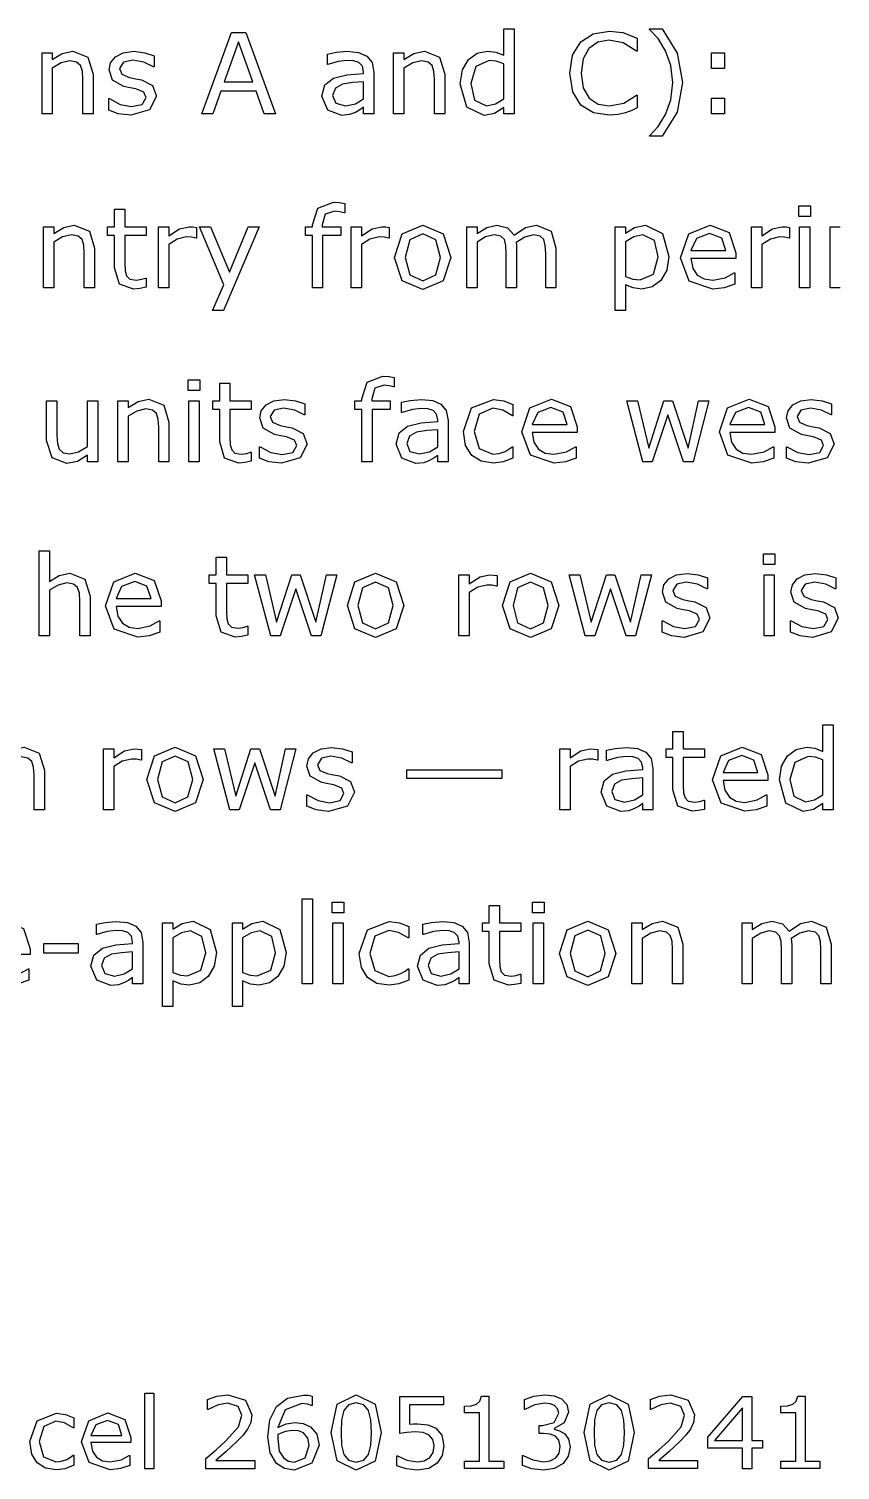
# Model space of a CAD drawing. Extents: x -17 to 192, y 167 to 459.
# Drawn here: x 47.69 to 64.95, y 167.98 to 198.66 of the extents above; entities that cross this region are included whole.
import ezdxf

# ---------------------------------------------------------------- set-up
doc = ezdxf.new("R2010")
doc.units = 0
doc.header["$MEASUREMENT"] = 0
doc.layers.add('Layer 1', color=7, linetype='Continuous')

msp = doc.modelspace()

# ---------------------------------------------------------------- linework, layer by layer
at = {"layer": 'Layer 1', "color": 7}
for points in [[(52.94205, 196.850332), (52.696718, 196.850332), (52.526959, 197.33286), (51.778171, 197.33286), (51.608412, 196.850332), (51.374706, 196.850332), (52.0049, 198.58162), (52.311859, 198.58162), (52.94205, 196.850332)], [(58.01499, 196.850332), (57.7964, 196.850332), (57.7964, 196.98637), (57.599899, 196.859635), (57.377821, 196.814288), (57.008077, 196.993347), (56.872039, 197.489826), (56.918548, 197.783995), (57.046447, 198.00375), (57.230155, 198.138624), (57.448745, 198.185132), (57.63013, 198.163039), (57.7964, 198.096764), (57.7964, 198.659519), (58.01499, 198.659519), (58.01499, 196.850332)], [(60.63692, 196.975906), (60.520649, 196.923584), (60.385773, 196.872425), (60.231132, 196.835216), (60.048586, 196.818945), (59.705583, 196.871266), (59.438158, 197.037535), (59.26375, 197.31775), (59.200962, 197.714238), (59.261425, 198.096772), (59.435833, 198.381638), (59.702096, 198.55372), (60.049747, 198.613018), (60.327636, 198.5793), (60.63692, 198.460703), (60.63692, 198.187463), (60.619484, 198.187463), (60.335782, 198.361871), (60.034637, 198.416518), (59.797443, 198.373499), (59.610246, 198.24211), (59.484672, 198.021194), (59.440489, 197.714238), (59.489323, 197.400302), (59.617223, 197.186363), (59.806743, 197.058464), (60.036962, 197.017768), (60.348572, 197.074741), (60.620648, 197.245661), (60.63692, 197.245661), (60.63692, 196.975906)], [(61.600815, 197.515406), (61.486867, 196.886376), (61.167121, 196.371291), (60.900858, 196.371291), (60.900858, 196.382906), (61.079917, 196.579404), (61.239209, 196.837529), (61.353154, 197.151462), (61.396176, 197.515393), (61.353154, 197.878163), (61.239209, 198.193257), (61.079917, 198.451382), (60.900858, 198.647882), (60.900858, 198.659498), (61.167121, 198.659498), (61.486867, 198.144413), (61.600815, 197.515383), (61.600815, 197.515406)], [(52.456035, 197.530522), (52.152564, 198.380468), (51.847933, 197.530522), (52.456035, 197.530522)], [(49.060898, 196.850332), (48.842305, 196.850332), (48.842305, 197.58982), (48.831854, 197.757251), (48.793484, 197.880499), (48.70977, 197.95259), (48.567916, 197.977011), (48.380721, 197.932828), (48.193524, 197.820045), (48.193524, 196.850332), (47.97493, 196.850332), (47.97493, 198.149088), (48.193524, 198.149088), (48.193524, 198.004911), (48.405137, 198.137462), (48.62954, 198.185132), (48.950453, 198.058397), (49.060911, 197.693304), (49.060898, 196.850332)], [(50.40965, 197.224728), (50.261986, 196.932885), (49.860846, 196.818939), (49.595747, 196.852658), (49.394598, 196.928233), (49.394598, 197.173568), (49.406213, 197.173568), (49.636432, 197.049156), (49.879441, 197.003811), (50.105009, 197.05032), (50.186397, 197.196822), (50.142214, 197.313093), (49.972458, 197.380533), (49.850371, 197.404954), (49.714333, 197.435185), (49.471327, 197.567736), (49.4004, 197.784), (49.432957, 197.935154), (49.534113, 198.061889), (49.699218, 198.147932), (49.924785, 198.180486), (50.159656, 198.151419), (50.358479, 198.082818), (50.358479, 197.849112), (50.346864, 197.849112), (50.143387, 197.952595), (49.908519, 197.995614), (49.706205, 197.949106), (49.623653, 197.813068), (49.673649, 197.692145), (49.831779, 197.62587), (49.966656, 197.597964), (50.092229, 197.572379), (50.327097, 197.452621), (50.40965, 197.224728), (50.40965, 197.224728)], [(55.03378, 196.850332), (54.816354, 196.850332), (54.816354, 196.988696), (54.737288, 196.932885), (54.641946, 196.877073), (54.516372, 196.832891), (54.350103, 196.814291), (54.052447, 196.930562), (53.93036, 197.227056), (53.993149, 197.465413), (54.174531, 197.60959), (54.459397, 197.680517), (54.816354, 197.70842), (54.816354, 197.742141), (54.78961, 197.865389), (54.715196, 197.942126), (54.603576, 197.978173), (54.467538, 197.987486), (54.275689, 197.964229), (54.057098, 197.899118), (54.045483, 197.899118), (54.045483, 198.121196), (54.230355, 198.159565), (54.468713, 198.180494), (54.70707, 198.157237), (54.883804, 198.080497), (54.995423, 197.942134), (55.033793, 197.731682), (55.03378, 196.850332)], [(56.540665, 196.850332), (56.322072, 196.850332), (56.322072, 197.58982), (56.311594, 197.757251), (56.273224, 197.880499), (56.18951, 197.95259), (56.047657, 197.977011), (55.860459, 197.932828), (55.673264, 197.820045), (55.673264, 196.850332), (55.454671, 196.850332), (55.454671, 198.149088), (55.673264, 198.149088), (55.673264, 198.004911), (55.884877, 198.137462), (56.109281, 198.185132), (56.430193, 198.058397), (56.540652, 197.693304), (56.540665, 196.850332)], [(57.7964, 197.170081), (57.7964, 197.915382), (57.638269, 197.970029), (57.485954, 197.985136), (57.199924, 197.857237), (57.097607, 197.49447), (57.176669, 197.142167), (57.430143, 197.022406), (57.618504, 197.063102), (57.7964, 197.170073), (57.7964, 197.170081)], [(62.491457, 197.817714), (62.213565, 197.817714), (62.213565, 198.149088), (62.491457, 198.149088), (62.491457, 197.817714)], [(54.816354, 197.170081), (54.816354, 197.531686), (54.580322, 197.51425), (54.36638, 197.480532), (54.214065, 197.396815), (54.155928, 197.242174), (54.223365, 197.073579), (54.429168, 197.017768), (54.63962, 197.061951), (54.816354, 197.170086), (54.816354, 197.170081)], [(62.491457, 196.850332), (62.213565, 196.850332), (62.213565, 197.181706), (62.491457, 197.181706), (62.491457, 196.850332)], [(54.412888, 194.743775), (54.401273, 194.743775), (54.307092, 194.764677), (54.204773, 194.776319), (54.000134, 194.713533), (53.937348, 194.48914), (53.937348, 194.444955), (54.331511, 194.444955), (54.331511, 194.261255), (53.944325, 194.261255), (53.944325, 193.14617), (53.725735, 193.14617), (53.725735, 194.261229), (53.578057, 194.261229), (53.578057, 194.444929), (53.725724, 194.444929), (53.725724, 194.48795), (53.840831, 194.84257), (54.173369, 194.966977), (54.304756, 194.960098), (54.412888, 194.943694), (54.412888, 194.743775)], [(64.319249, 194.662389), (64.072753, 194.662389), (64.072753, 194.889111), (64.319249, 194.889111), (64.319249, 194.662389)], [(50.187572, 193.157812), (50.052695, 193.131089), (49.923634, 193.120505), (49.621327, 193.227476), (49.517846, 193.570482), (49.517846, 194.261149), (49.37018, 194.261149), (49.37018, 194.444849), (49.517846, 194.444849), (49.517846, 194.81807), (49.736437, 194.81807), (49.736437, 194.444849), (50.187572, 194.444849), (50.187572, 194.261149), (49.736437, 194.261149), (49.736437, 193.669304), (49.741093, 193.50886), (49.773648, 193.401889), (49.843413, 193.333283), (49.980612, 193.312381), (50.092235, 193.327462), (50.175949, 193.354212), (50.187564, 193.354212), (50.187572, 193.157812)], [(49.092291, 193.14617), (48.8737, 193.14617), (48.8737, 193.885653), (48.863249, 194.053081), (48.824879, 194.17635), (48.741163, 194.248423), (48.599312, 194.272764), (48.412114, 194.228579), (48.224916, 194.115787), (48.224916, 193.14617), (48.006326, 193.14617), (48.006326, 194.444929), (48.224916, 194.444929), (48.224916, 194.300757), (48.43653, 194.433287), (48.660936, 194.480965), (48.981846, 194.35423), (49.092304, 193.989131), (49.092291, 193.14617)], [(51.261922, 194.206592), (51.250307, 194.206592), (51.154964, 194.222996), (51.046832, 194.228817), (50.851493, 194.183468), (50.67011, 194.068374), (50.67011, 193.14617), (50.45152, 193.14617), (50.45152, 194.444929), (50.67011, 194.444929), (50.67011, 194.253079), (50.899165, 194.400743), (51.10264, 194.444929), (51.185193, 194.441489), (51.261932, 194.43117), (51.261922, 194.206592)], [(52.590909, 194.444955), (51.832818, 192.667169), (51.599112, 192.667169), (51.840956, 193.208982), (51.323546, 194.444955), (51.560742, 194.444955), (51.959553, 193.482217), (52.361854, 194.444955), (52.590909, 194.444955)], [(55.361667, 194.206592), (55.350052, 194.206592), (55.254707, 194.222996), (55.146574, 194.228817), (54.951238, 194.183468), (54.769853, 194.068374), (54.769853, 193.14617), (54.551263, 193.14617), (54.551263, 194.444929), (54.769853, 194.444929), (54.769853, 194.253079), (54.998911, 194.400743), (55.202385, 194.444929), (55.284938, 194.441489), (55.361678, 194.43117), (55.361667, 194.206592)], [(56.674377, 193.79498), (56.511595, 193.29386), (56.075575, 193.11016), (55.63723, 193.29386), (55.475612, 193.79498), (55.63723, 194.296127), (56.075575, 194.480991), (56.511595, 194.296127), (56.674377, 193.79498), (56.674377, 193.79498)], [(56.44881, 193.79498), (56.349977, 194.169392), (56.075575, 194.292635), (55.798848, 194.169392), (55.70118, 193.79498), (55.800012, 193.424088), (56.075575, 193.298517), (56.348816, 193.422924), (56.44881, 193.79498), (56.44881, 193.79498)], [(58.907958, 193.146196), (58.689367, 193.146196), (58.689367, 193.885679), (58.681218, 194.047313), (58.649825, 194.17172), (58.573086, 194.247285), (58.428906, 194.27295), (58.245198, 194.226436), (58.061488, 194.110178), (58.067309, 194.047393), (58.06969, 193.977622), (58.06969, 193.14617), (57.851099, 193.14617), (57.851099, 193.885653), (57.84295, 194.048451), (57.811557, 194.172858), (57.734818, 194.247259), (57.590641, 194.272923), (57.410418, 194.228738), (57.231361, 194.115946), (57.231361, 193.14617), (57.012771, 193.14617), (57.012771, 194.444929), (57.231361, 194.444929), (57.231361, 194.300757), (57.434836, 194.433287), (57.652265, 194.480965), (57.876669, 194.425164), (58.015032, 194.270515), (58.256877, 194.430985), (58.490583, 194.480965), (58.80568, 194.350737), (58.908, 193.989131), (58.907958, 193.146196)], [(61.308972, 193.811279), (61.263625, 193.521746), (61.135725, 193.300845), (60.954343, 193.167125), (60.734588, 193.120611), (60.550878, 193.142836), (60.384611, 193.211443), (60.384611, 192.667301), (60.166018, 192.667301), (60.166018, 194.445087), (60.384611, 194.445087), (60.384611, 194.309039), (60.579948, 194.431144), (60.81249, 194.481124), (61.177585, 194.303244), (61.308972, 193.811411), (61.308972, 193.811279)], [(61.083404, 193.805458), (61.003177, 194.156586), (60.756681, 194.27287), (60.567158, 194.232177), (60.384611, 194.125206), (60.384611, 193.389216), (60.543903, 193.332225), (60.696219, 193.317144), (60.981085, 193.440386), (61.083404, 193.805484), (61.083404, 193.805458)], [(62.736789, 193.772914), (61.779871, 193.772914), (61.815915, 193.563603), (61.914748, 193.418267), (62.057763, 193.334553), (62.241471, 193.30664), (62.507734, 193.358974), (62.699583, 193.463617), (62.711198, 193.463617), (62.711198, 193.225254), (62.48563, 193.147361), (62.243786, 193.115955), (61.739165, 193.290368), (61.557783, 193.788022), (61.731027, 194.293799), (62.189139, 194.480991), (62.593766, 194.327507), (62.736778, 193.8915), (62.736789, 193.772914)], [(62.524011, 193.940342), (62.436807, 194.206592), (62.177521, 194.300784), (61.897306, 194.197305), (61.779871, 193.940342), (62.524011, 193.940342)], [(63.878578, 194.206592), (63.866963, 194.206592), (63.77162, 194.222996), (63.663485, 194.228817), (63.468149, 194.183468), (63.286767, 194.068374), (63.286767, 193.14617), (63.068173, 193.14617), (63.068173, 194.444929), (63.286767, 194.444929), (63.286767, 194.253079), (63.515821, 194.400743), (63.719296, 194.444929), (63.801849, 194.441489), (63.878589, 194.43117), (63.878578, 194.206592)], [(64.305305, 193.146196), (64.086712, 193.146196), (64.086712, 194.444955), (64.305305, 194.444955), (64.305305, 193.146196)], [(64.956468, 193.14617), (64.737877, 193.14617), (64.737877, 194.444929), (64.956468, 194.444929)], [(51.330541, 190.958201), (51.084045, 190.958201), (51.084045, 191.184922), (51.330541, 191.184922), (51.330541, 190.958201)], [(55.464013, 191.039613), (55.452398, 191.039613), (55.35822, 191.060515), (55.2559, 191.072157), (55.051261, 191.009371), (54.988475, 190.784978), (54.988475, 190.740793), (55.382635, 190.740793), (55.382635, 190.557093), (54.99545, 190.557093), (54.99545, 189.442008), (54.776859, 189.442008), (54.776859, 190.557067), (54.629195, 190.557067), (54.629195, 190.740767), (54.776859, 190.740767), (54.776859, 190.783788), (54.891969, 191.138408), (55.224507, 191.262815), (55.355894, 191.255936), (55.464026, 191.239532), (55.464013, 191.039613)], [(52.423505, 189.45365), (52.288628, 189.426927), (52.159567, 189.416343), (51.85726, 189.523314), (51.753779, 189.86632), (51.753779, 190.556987), (51.606112, 190.556987), (51.606112, 190.740687), (51.753779, 190.740687), (51.753779, 191.113908), (51.972369, 191.113908), (51.972369, 190.740687), (52.423505, 190.740687), (52.423505, 190.556987), (51.972369, 190.556987), (51.972369, 189.965142), (51.977026, 189.804698), (52.009583, 189.697727), (52.079346, 189.629121), (52.216545, 189.608219), (52.328167, 189.6233), (52.411884, 189.65005), (52.423499, 189.65005), (52.423505, 189.45365)], [(49.158585, 189.442008), (48.939992, 189.442008), (48.939992, 189.586179), (48.728378, 189.452485), (48.505136, 189.405972), (48.186552, 189.530379), (48.072604, 189.897805), (48.072604, 190.740767), (48.291197, 190.740767), (48.291197, 190.001284), (48.30051, 189.831527), (48.340044, 189.71175), (48.421433, 189.63735), (48.566773, 189.614066), (48.751646, 189.658252), (48.940005, 189.771043), (48.940005, 190.74074), (49.158598, 190.74074), (49.158585, 189.442008)], [(50.67477, 189.442008), (50.456177, 189.442008), (50.456177, 190.181491), (50.445726, 190.348919), (50.407356, 190.472188), (50.323642, 190.544261), (50.181788, 190.568602), (49.99459, 190.524417), (49.807395, 190.411625), (49.807395, 189.442008), (49.588802, 189.442008), (49.588802, 190.740767), (49.807395, 190.740767), (49.807395, 190.596595), (50.019009, 190.729125), (50.243412, 190.776803), (50.564322, 190.650068), (50.674783, 190.284969), (50.67477, 189.442008)], [(51.316598, 189.442008), (51.098005, 189.442008), (51.098005, 190.740767), (51.316598, 190.740767), (51.316598, 189.442008)], [(53.61529, 189.816419), (53.467626, 189.524584), (53.066489, 189.410628), (52.801387, 189.444363), (52.600238, 189.519928), (52.600238, 189.765276), (52.611853, 189.765276), (52.842072, 189.640869), (53.085081, 189.595519), (53.310649, 189.642033), (53.392037, 189.788532), (53.347854, 189.90479), (53.178098, 189.972232), (53.056014, 189.996574), (52.919976, 190.026789), (52.676967, 190.159345), (52.60604, 190.375616), (52.638597, 190.526772), (52.739753, 190.653507), (52.90486, 190.739549), (53.130428, 190.772093), (53.365296, 190.743042), (53.564122, 190.674436), (53.564122, 190.440729), (53.552507, 190.440729), (53.349032, 190.544208), (53.114161, 190.587229), (52.911848, 190.540715), (52.829296, 190.404693), (52.879294, 190.283752), (53.037422, 190.217501), (53.172298, 190.189587), (53.297872, 190.163923), (53.53274, 190.044172), (53.615292, 189.816261), (53.61529, 189.816419)], [(56.611615, 189.442034), (56.394186, 189.442034), (56.394186, 189.580385), (56.315124, 189.524584), (56.219779, 189.468784), (56.094207, 189.424598), (55.927938, 189.406078), (55.630282, 189.522335), (55.508196, 189.818827), (55.570984, 190.05719), (55.752366, 190.201361), (56.037232, 190.272296), (56.394186, 190.300209), (56.394186, 190.333917), (56.367445, 190.45716), (56.293031, 190.533916), (56.181411, 190.569952), (56.045373, 190.579212), (55.853524, 190.555929), (55.634934, 190.490815), (55.623318, 190.490815), (55.623318, 190.71288), (55.808191, 190.751244), (56.046548, 190.772146), (56.284906, 190.748863), (56.461639, 190.672107), (56.573259, 190.533757), (56.611629, 190.323308), (56.611615, 189.442034)], [(57.992926, 189.52342), (57.784798, 189.442034), (57.576671, 189.412957), (57.318549, 189.45365), (57.117398, 189.579247), (56.986011, 189.790861), (56.939502, 190.089681), (57.11391, 190.589637), (57.576671, 190.771008), (57.795262, 190.739629), (57.992926, 190.6629), (57.992926, 190.41988), (57.981311, 190.41988), (57.774347, 190.539631), (57.567384, 190.581488), (57.273216, 190.455917), (57.166245, 190.089681), (57.27089, 189.728075), (57.567384, 189.602478), (57.702258, 189.61994), (57.825506, 189.66529), (57.915036, 189.716433), (57.981311, 189.764111), (57.992926, 189.764111), (57.992926, 189.52342)], [(59.360281, 190.068752), (58.403364, 190.068752), (58.43941, 189.859441), (58.53824, 189.714105), (58.681255, 189.630391), (58.864963, 189.602478), (59.131226, 189.654812), (59.323075, 189.759455), (59.33469, 189.759455), (59.33469, 189.521092), (59.109125, 189.443199), (58.867278, 189.411793), (58.36266, 189.586206), (58.181275, 190.08386), (58.354519, 190.589637), (58.812631, 190.776829), (59.217258, 190.623345), (59.36027, 190.187338), (59.360281, 190.068752)], [(59.147503, 190.23618), (59.060299, 190.50243), (58.801013, 190.596622), (58.520799, 190.493143), (58.403364, 190.23618), (59.147503, 190.23618)], [(62.162432, 190.740793), (61.824083, 189.442034), (61.62177, 189.442034), (61.28807, 190.443137), (60.956695, 189.442034), (60.755543, 189.442034), (60.413705, 190.740793), (60.641598, 190.740793), (60.879956, 189.735034), (61.204353, 190.740793), (61.384574, 190.740793), (61.717112, 189.735034), (61.94268, 190.740793), (62.162432, 190.740793)], [(63.564671, 190.068752), (62.607754, 190.068752), (62.643798, 189.859441), (62.742631, 189.714105), (62.885643, 189.630391), (63.069354, 189.602478), (63.335617, 189.654812), (63.527463, 189.759455), (63.539078, 189.759455), (63.539078, 189.521092), (63.313511, 189.443199), (63.071666, 189.411793), (62.567045, 189.586206), (62.38566, 190.08386), (62.558907, 190.589637), (63.017016, 190.776829), (63.421643, 190.623345), (63.564658, 190.187338), (63.564671, 190.068752)], [(63.351894, 190.23618), (63.26469, 190.50243), (63.005404, 190.596622), (62.725189, 190.493143), (62.607754, 190.23618), (63.351894, 190.23618)], [(64.823896, 189.816419), (64.67623, 189.524584), (64.275093, 189.410628), (64.009991, 189.444363), (63.808842, 189.519928), (63.808842, 189.765276), (63.820457, 189.765276), (64.050673, 189.640869), (64.293682, 189.595519), (64.51925, 189.642033), (64.600641, 189.788532), (64.556455, 189.90479), (64.386699, 189.972232), (64.264615, 189.996574), (64.128577, 190.026789), (63.885568, 190.159345), (63.814641, 190.375616), (63.847198, 190.526772), (63.948354, 190.653507), (64.113462, 190.739549), (64.339029, 190.772093), (64.573897, 190.743042), (64.772723, 190.674436), (64.772723, 190.440729), (64.761108, 190.440729), (64.557633, 190.544208), (64.322763, 190.587229), (64.120449, 190.540715), (64.037897, 190.404693), (64.087895, 190.283752), (64.246023, 190.217501), (64.380899, 190.189587), (64.506473, 190.163923), (64.741341, 190.044172), (64.823896, 189.816261), (64.823896, 189.816419)], [(56.394186, 189.761783), (56.394186, 190.123389), (56.158154, 190.105926), (55.944215, 190.072192), (55.7919, 189.988478), (55.733763, 189.833855), (55.8012, 189.665263), (56.007004, 189.609436), (56.217455, 189.653621), (56.394186, 189.761757), (56.394186, 189.761783)], [(48.99811, 185.737846), (48.779519, 185.737846), (48.779519, 186.477329), (48.769068, 186.644757), (48.730699, 186.768026), (48.646982, 186.840099), (48.505131, 186.86444), (48.317933, 186.820255), (48.130735, 186.707463), (48.130735, 185.737846), (47.912145, 185.737846), (47.912145, 187.547038), (48.130735, 187.547038), (48.130735, 186.892433), (48.342352, 187.024963), (48.566755, 187.072641), (48.887665, 186.945906), (48.998123, 186.580807), (48.99811, 185.737846)], [(63.566971, 187.254039), (63.320475, 187.254039), (63.320475, 187.48076), (63.566971, 187.48076), (63.566971, 187.254039)], [(52.349064, 185.749461), (52.214188, 185.722738), (52.085127, 185.712155), (51.78282, 185.819126), (51.679338, 186.162131), (51.679338, 186.852799), (51.531672, 186.852799), (51.531672, 187.036499), (51.679338, 187.036499), (51.679338, 187.40972), (51.897929, 187.40972), (51.897929, 187.036499), (52.349064, 187.036499), (52.349064, 186.852799), (51.897929, 186.852799), (51.897929, 186.260953), (51.902586, 186.10051), (51.935143, 185.993539), (52.004905, 185.924933), (52.142105, 185.904031), (52.253727, 185.919112), (52.337444, 185.945861), (52.349059, 185.945861), (52.349064, 185.749461)], [(50.506156, 186.364564), (49.549239, 186.364564), (49.585283, 186.155252), (49.684113, 186.009917), (49.827128, 185.926203), (50.010838, 185.898289), (50.277101, 185.950624), (50.468948, 186.055266), (50.480563, 186.055266), (50.480563, 185.816903), (50.254996, 185.73901), (50.013151, 185.707604), (49.50853, 185.882017), (49.327145, 186.379671), (49.500392, 186.885448), (49.958501, 187.072641), (50.363128, 186.919156), (50.506143, 186.48315), (50.506156, 186.364564)], [(50.293379, 186.531992), (50.206175, 186.798242), (49.946889, 186.892433), (49.666674, 186.788955), (49.549239, 186.531992), (50.293379, 186.531992)], [(54.246622, 187.036605), (53.90827, 185.737846), (53.705957, 185.737846), (53.372257, 186.738949), (53.040883, 185.737846), (52.839731, 185.737846), (52.497892, 187.036605), (52.725785, 187.036605), (52.964143, 186.030845), (53.28854, 187.036605), (53.468761, 187.036605), (53.801299, 186.030845), (54.026867, 187.036605), (54.246622, 187.036605)], [(55.668626, 186.38663), (55.505844, 185.88551), (55.069824, 185.70181), (54.631481, 185.88551), (54.469864, 186.38663), (54.631481, 186.887777), (55.069824, 187.072641), (55.505844, 186.887777), (55.668626, 186.38663), (55.668626, 186.38663)], [(55.443058, 186.38663), (55.344226, 186.761041), (55.069824, 186.884284), (54.793099, 186.761041), (54.695429, 186.38663), (54.794261, 186.015738), (55.069824, 185.890166), (55.343064, 186.014573), (55.443058, 186.38663), (55.443058, 186.38663)], [(57.654549, 186.798242), (57.642933, 186.798242), (57.547591, 186.814646), (57.439459, 186.820467), (57.244122, 186.775117), (57.062737, 186.660024), (57.062737, 185.737846), (56.844147, 185.737846), (56.844147, 187.036605), (57.062737, 187.036605), (57.062737, 186.844755), (57.291792, 186.992419), (57.49527, 187.036605), (57.577822, 187.033165), (57.654562, 187.022582), (57.654549, 186.798242)], [(58.967256, 186.38663), (58.804477, 185.88551), (58.368457, 185.70181), (57.930112, 185.88551), (57.768494, 186.38663), (57.930112, 186.887777), (58.368457, 187.072641), (58.804477, 186.887777), (58.967256, 186.38663), (58.967256, 186.38663)], [(58.741688, 186.38663), (58.642859, 186.761041), (58.368457, 186.884284), (58.09173, 186.761041), (57.994062, 186.38663), (58.092891, 186.015738), (58.368457, 185.890166), (58.641695, 186.014573), (58.741688, 186.38663), (58.741688, 186.38663)], [(60.939228, 187.036605), (60.600876, 185.737846), (60.398563, 185.737846), (60.064863, 186.738949), (59.733488, 185.737846), (59.532337, 185.737846), (59.190498, 187.036605), (59.418391, 187.036605), (59.656749, 186.030845), (59.981146, 187.036605), (60.161369, 187.036605), (60.493905, 186.030845), (60.719473, 187.036605), (60.939228, 187.036605)], [(62.182172, 186.112231), (62.034509, 185.820396), (61.633369, 185.70644), (61.36827, 185.740174), (61.167121, 185.815739), (61.167121, 186.061087), (61.178736, 186.061087), (61.408955, 185.93668), (61.651961, 185.891331), (61.877529, 185.937844), (61.95892, 186.084344), (61.914737, 186.200602), (61.744981, 186.268044), (61.622894, 186.292386), (61.486856, 186.322601), (61.243847, 186.455157), (61.172923, 186.671427), (61.205477, 186.822583), (61.306635, 186.949319), (61.47174, 187.035361), (61.697308, 187.067905), (61.932178, 187.038854), (62.131002, 186.970247), (62.131002, 186.736541), (62.119387, 186.736541), (61.915909, 186.840019), (61.681042, 186.883041), (61.478728, 186.836527), (61.396176, 186.700505), (61.446171, 186.579564), (61.604302, 186.513312), (61.739176, 186.485399), (61.864749, 186.459734), (62.09962, 186.339984), (62.182172, 186.112072), (62.182172, 186.112231)], [(63.553027, 185.737846), (63.334437, 185.737846), (63.334437, 187.036605), (63.553027, 187.036605), (63.553027, 185.737846)], [(64.91341, 186.112231), (64.765743, 185.820396), (64.364606, 185.70644), (64.099505, 185.740174), (63.898356, 185.815739), (63.898356, 186.061087), (63.909971, 186.061087), (64.14019, 185.93668), (64.383199, 185.891331), (64.608766, 185.937844), (64.690157, 186.084344), (64.645972, 186.200602), (64.476215, 186.268044), (64.354132, 186.292386), (64.218094, 186.322601), (63.975085, 186.455157), (63.904158, 186.671427), (63.936715, 186.822583), (64.03787, 186.949319), (64.202978, 187.035361), (64.428545, 187.067905), (64.663413, 187.038854), (64.862239, 186.970247), (64.862239, 186.736541), (64.850624, 186.736541), (64.647149, 186.840019), (64.412279, 186.883041), (64.209966, 186.836527), (64.127413, 186.700505), (64.177411, 186.579564), (64.335539, 186.513312), (64.470416, 186.485399), (64.595989, 186.459734), (64.830857, 186.339984), (64.913412, 186.112072), (64.91341, 186.112231)], [(48.023767, 182.033552), (47.805177, 182.033552), (47.805177, 182.773035), (47.794726, 182.940463), (47.756356, 183.063732), (47.672642, 183.135804), (47.530788, 183.160146), (47.34359, 183.115961), (47.156393, 183.003169), (47.156393, 182.033684), (46.937802, 182.033684), (46.937802, 183.842876), (47.156393, 183.842876), (47.156393, 183.188271), (47.368009, 183.320801), (47.592412, 183.368479), (47.913322, 183.241744), (48.02378, 182.876645), (48.023767, 182.033552)], [(64.802938, 182.033684), (64.584348, 182.033684), (64.584348, 182.169733), (64.38785, 182.042997), (64.16577, 181.997648), (63.796025, 182.176691), (63.659987, 182.673181), (63.706496, 182.967344), (63.834395, 183.187107), (64.018106, 183.321965), (64.236696, 183.368479), (64.418079, 183.346254), (64.584348, 183.279976), (64.584348, 183.842744), (64.802938, 183.842744), (64.802938, 182.033684)], [(62.067079, 182.045167), (61.932205, 182.018444), (61.803141, 182.007861), (61.500837, 182.114832), (61.397353, 182.457837), (61.397353, 183.148504), (61.249689, 183.148504), (61.249689, 183.332204), (61.397353, 183.332204), (61.397353, 183.705425), (61.615944, 183.705425), (61.615944, 183.332204), (62.067079, 183.332204), (62.067079, 183.148504), (61.615944, 183.148504), (61.615944, 182.556659), (61.6206, 182.396216), (61.653157, 182.289245), (61.72292, 182.220638), (61.860122, 182.199736), (61.971742, 182.214818), (62.055458, 182.241567), (62.067073, 182.241567), (62.067079, 182.045167)], [(50.092245, 183.093947), (50.08063, 183.093947), (49.985288, 183.110352), (49.877155, 183.116172), (49.681819, 183.070823), (49.500434, 182.955729), (49.500434, 182.033684), (49.281843, 182.033684), (49.281843, 183.332443), (49.500434, 183.332443), (49.500434, 183.140593), (49.729489, 183.288257), (49.932964, 183.332443), (50.015519, 183.329003), (50.092258, 183.31842), (50.092245, 183.093947)], [(51.404953, 182.682336), (51.242173, 182.181215), (50.806154, 181.997516), (50.367808, 182.181215), (50.206191, 182.682336), (50.367808, 183.183482), (50.806154, 183.368346), (51.242173, 183.183482), (51.404953, 182.682336), (51.404953, 182.682336)], [(51.179385, 182.682336), (51.080555, 183.056747), (50.806154, 183.17999), (50.529426, 183.056747), (50.431758, 182.682336), (50.530588, 182.311443), (50.806154, 182.185872), (51.079391, 182.310279), (51.179385, 182.682336), (51.179385, 182.682336)], [(53.376924, 183.33231), (53.038573, 182.033552), (52.836259, 182.033552), (52.502559, 183.034654), (52.171185, 182.033552), (51.970033, 182.033552), (51.628195, 183.33231), (51.856088, 183.33231), (52.094445, 182.326551), (52.418843, 183.33231), (52.599063, 183.33231), (52.931602, 182.326551), (53.157169, 183.33231), (53.376924, 183.33231)], [(54.619869, 182.407937), (54.472203, 182.116102), (54.071066, 182.002146), (53.805967, 182.03588), (53.604815, 182.111445), (53.604815, 182.356793), (53.61643, 182.356793), (53.846649, 182.232386), (54.089655, 182.187036), (54.315223, 182.23355), (54.396614, 182.38005), (54.352431, 182.496307), (54.182675, 182.56375), (54.060588, 182.588091), (53.92455, 182.618307), (53.681541, 182.750863), (53.610617, 182.967133), (53.643171, 183.118289), (53.744329, 183.245024), (53.909434, 183.331067), (54.135002, 183.36361), (54.369872, 183.334559), (54.568696, 183.265953), (54.568696, 183.032247), (54.557081, 183.032247), (54.353603, 183.135725), (54.118736, 183.178746), (53.916422, 183.132233), (53.83387, 182.99621), (53.883865, 182.87527), (54.041996, 182.809018), (54.17687, 182.781105), (54.302443, 182.75544), (54.537314, 182.63569), (54.619866, 182.407778), (54.619869, 182.407937)], [(59.798615, 183.093947), (59.787, 183.093947), (59.691658, 183.110352), (59.583523, 183.116172), (59.388186, 183.070823), (59.206804, 182.955729), (59.206804, 182.033684), (58.988211, 182.033684), (58.988211, 183.332443), (59.206804, 183.332443), (59.206804, 183.140593), (59.435859, 183.288257), (59.639334, 183.332443), (59.721886, 183.329003), (59.798626, 183.31842), (59.798615, 183.093947)], [(60.971798, 182.033552), (60.754371, 182.033552), (60.754371, 182.171902), (60.675306, 182.116102), (60.579963, 182.060301), (60.45439, 182.016116), (60.288121, 181.997595), (59.990465, 182.113853), (59.868378, 182.410344), (59.931166, 182.648707), (60.112551, 182.792878), (60.397417, 182.863813), (60.754371, 182.891727), (60.754371, 182.925435), (60.727627, 183.048677), (60.653213, 183.125433), (60.541594, 183.161469), (60.405556, 183.170729), (60.213707, 183.147446), (59.995116, 183.082332), (59.983501, 183.082332), (59.983501, 183.304397), (60.168373, 183.342761), (60.40673, 183.363663), (60.645088, 183.34038), (60.821821, 183.263625), (60.933441, 183.125274), (60.971811, 182.914825), (60.971798, 182.033552)], [(63.418159, 182.660269), (62.461241, 182.660269), (62.497285, 182.450958), (62.596115, 182.305622), (62.73913, 182.221908), (62.922841, 182.193995), (63.189104, 182.246329), (63.38095, 182.350972), (63.392592, 182.350972), (63.392592, 182.112609), (63.167024, 182.034716), (62.92518, 182.00331), (62.420559, 182.177723), (62.239174, 182.675377), (62.41242, 183.181154), (62.87053, 183.368346), (63.275157, 183.214862), (63.418172, 182.778856), (63.418159, 182.660269)], [(63.205381, 182.827698), (63.118177, 183.093947), (62.858891, 183.188139), (62.578676, 183.084661), (62.461241, 182.827698), (63.205381, 182.827698)], [(64.584348, 182.353433), (64.584348, 183.098736), (64.42622, 183.153373), (64.273902, 183.168454), (63.987875, 183.040555), (63.885555, 182.677785), (63.96462, 182.325466), (64.218094, 182.205716), (64.406453, 182.246409), (64.584348, 182.35338), (64.584348, 182.353433)], [(57.758046, 182.698634), (55.732591, 182.698634), (55.732591, 182.884662), (57.758046, 182.884662), (57.758046, 182.698634)], [(60.754371, 182.3533), (60.754371, 182.714906), (60.518339, 182.697443), (60.304398, 182.663709), (60.152083, 182.579995), (60.093946, 182.425373), (60.161385, 182.256754), (60.367186, 182.200953), (60.577638, 182.245139), (60.754371, 182.353274), (60.754371, 182.3533)], [(53.728047, 178.329548), (53.509456, 178.329548), (53.509456, 180.138741), (53.728047, 180.138741), (53.728047, 178.329548)], [(54.39545, 179.845741), (54.148951, 179.845741), (54.148951, 180.072463), (54.39545, 180.072463), (54.39545, 179.845741)], [(58.159167, 178.341137), (58.024293, 178.314414), (57.895229, 178.303831), (57.592925, 178.410802), (57.489441, 178.753807), (57.489441, 179.444475), (57.341777, 179.444475), (57.341777, 179.628175), (57.489441, 179.628175), (57.489441, 180.001396), (57.708031, 180.001396), (57.708031, 179.628175), (58.159167, 179.628175), (58.159167, 179.444475), (57.708031, 179.444475), (57.708031, 178.852629), (57.712688, 178.692186), (57.745245, 178.585215), (57.815008, 178.516609), (57.95221, 178.495707), (58.063829, 178.510788), (58.147546, 178.537537), (58.159161, 178.537537), (58.159167, 178.341137)], [(58.657974, 179.845715), (58.411478, 179.845715), (58.411478, 180.072436), (58.657974, 180.072436), (58.657974, 179.845715)], [(47.720282, 178.956266), (46.763365, 178.956266), (46.799409, 178.746955), (46.898242, 178.601619), (47.041257, 178.517905), (47.224965, 178.489992), (47.491228, 178.542326), (47.683077, 178.646969), (47.694692, 178.646969), (47.694692, 178.408606), (47.469124, 178.330713), (47.22728, 178.299307), (46.722659, 178.47372), (46.541277, 178.971374), (46.71452, 179.477151), (47.172633, 179.664343), (47.577257, 179.510859), (47.720272, 179.074852), (47.720282, 178.956266)], [(50.118971, 178.329548), (49.901542, 178.329548), (49.901542, 178.467899), (49.822476, 178.412098), (49.727134, 178.356298), (49.60156, 178.312112), (49.435294, 178.293592), (49.137638, 178.409849), (49.015551, 178.706341), (49.078337, 178.944704), (49.259722, 179.088875), (49.544588, 179.15981), (49.901542, 179.187723), (49.901542, 179.221431), (49.8748, 179.344674), (49.800386, 179.42143), (49.688764, 179.457466), (49.552726, 179.466726), (49.36088, 179.443443), (49.142286, 179.378329), (49.130671, 179.378329), (49.130671, 179.600394), (49.315543, 179.638758), (49.553901, 179.65966), (49.792258, 179.636377), (49.968989, 179.559621), (50.080612, 179.421271), (50.118981, 179.210822), (50.118971, 178.329548)], [(51.682826, 178.994631), (51.637481, 178.705098), (51.509582, 178.484197), (51.328197, 178.350477), (51.108445, 178.303963), (50.924735, 178.325924), (50.758465, 178.39453), (50.758465, 177.850389), (50.539875, 177.850389), (50.539875, 179.628175), (50.758465, 179.628175), (50.758465, 179.492126), (50.953802, 179.614231), (51.186346, 179.664211), (51.551439, 179.486332), (51.682826, 178.994498), (51.682826, 178.994631)], [(53.166456, 178.994631), (53.121109, 178.705098), (52.99321, 178.484197), (52.811825, 178.350477), (52.592073, 178.303963), (52.408363, 178.325924), (52.242093, 178.39453), (52.242093, 177.850389), (52.023503, 177.850389), (52.023503, 179.628175), (52.242093, 179.628175), (52.242093, 179.492126), (52.43743, 179.614231), (52.669974, 179.664211), (53.035067, 179.486332), (53.166456, 178.994498), (53.166456, 178.994631)], [(54.381506, 178.329548), (54.162916, 178.329548), (54.162916, 179.628307), (54.381506, 179.628307), (54.381506, 178.329548)], [(55.774443, 178.410934), (55.566317, 178.329548), (55.35819, 178.300471), (55.100066, 178.341164), (54.898917, 178.466761), (54.76753, 178.678375), (54.721019, 178.977195), (54.895427, 179.477151), (55.35819, 179.658522), (55.576781, 179.627143), (55.774443, 179.550414), (55.774443, 179.307394), (55.762828, 179.307394), (55.555866, 179.427145), (55.348901, 179.469002), (55.054732, 179.343431), (54.947764, 178.977195), (55.052409, 178.615589), (55.348901, 178.489992), (55.483777, 178.507454), (55.607025, 178.552777), (55.696555, 178.603947), (55.762828, 178.651625), (55.774443, 178.651625), (55.774443, 178.410934)], [(57.063886, 178.329522), (56.846459, 178.329522), (56.846459, 178.467872), (56.767394, 178.412072), (56.672051, 178.356271), (56.546478, 178.312086), (56.380208, 178.293565), (56.082553, 178.409823), (55.960466, 178.706315), (56.023254, 178.944677), (56.204639, 179.088849), (56.489505, 179.159783), (56.846459, 179.187697), (56.846459, 179.221405), (56.819715, 179.344648), (56.745301, 179.421403), (56.633682, 179.457439), (56.497644, 179.4667), (56.305794, 179.443416), (56.087204, 179.378303), (56.075589, 179.378303), (56.075589, 179.600367), (56.260461, 179.638732), (56.498818, 179.659634), (56.737176, 179.63635), (56.913909, 179.559595), (57.025532, 179.421244), (57.063899, 179.210795), (57.063886, 178.329522)], [(58.644031, 178.329522), (58.42544, 178.329522), (58.42544, 179.628281), (58.644031, 179.628281), (58.644031, 178.329522)], [(60.18347, 178.978306), (60.020691, 178.477186), (59.584671, 178.293486), (59.146326, 178.477186), (58.984708, 178.978306), (59.146326, 179.479453), (59.584671, 179.664317), (60.020691, 179.479453), (60.18347, 178.978306), (60.18347, 178.978306)], [(61.6078, 178.329522), (61.389209, 178.329522), (61.389209, 179.069005), (61.378758, 179.236433), (61.340388, 179.359702), (61.256672, 179.431775), (61.114821, 179.456116), (60.927623, 179.411931), (60.740425, 179.299139), (60.740425, 178.329522), (60.521835, 178.329522), (60.521835, 179.628281), (60.740425, 179.628281), (60.740425, 179.484109), (60.952041, 179.616639), (61.176445, 179.664317), (61.497355, 179.537582), (61.607813, 179.172483), (61.6078, 178.329522)], [(64.761092, 178.329522), (64.542501, 178.329522), (64.542501, 179.069005), (64.534352, 179.230639), (64.502959, 179.355046), (64.42622, 179.430611), (64.282041, 179.456275), (64.098333, 179.409761), (63.914622, 179.293504), (63.920443, 179.230718), (63.922824, 179.160948), (63.922824, 178.329522), (63.704234, 178.329522), (63.704234, 179.069005), (63.696084, 179.231803), (63.664692, 179.35621), (63.587952, 179.430611), (63.443775, 179.456275), (63.263555, 179.41209), (63.084496, 179.299298), (63.084496, 178.329522), (62.865905, 178.329522), (62.865905, 179.628281), (63.084496, 179.628281), (63.084496, 179.484109), (63.28797, 179.616639), (63.5054, 179.664317), (63.729803, 179.608516), (63.868167, 179.453867), (64.110011, 179.614337), (64.343718, 179.664317), (64.658815, 179.534089), (64.761134, 179.172483), (64.761092, 178.329522)], [(48.739988, 178.981825), (48.014451, 178.981825), (48.014451, 179.192274), (48.739988, 179.192274), (48.739988, 178.981825)], [(51.457258, 178.98881), (51.377031, 179.339938), (51.130535, 179.456222), (50.941012, 179.415529), (50.758465, 179.308558), (50.758465, 178.572568), (50.917757, 178.515577), (51.070075, 178.500496), (51.354941, 178.623738), (51.457258, 178.988836), (51.457258, 178.98881)], [(52.940889, 178.98881), (52.860659, 179.339938), (52.614163, 179.456222), (52.42464, 179.415529), (52.242093, 179.308558), (52.242093, 178.572568), (52.401385, 178.515577), (52.553703, 178.500496), (52.838569, 178.623738), (52.940889, 178.988836), (52.940889, 178.98881)], [(59.957902, 178.978306), (59.859073, 179.352717), (59.584671, 179.47596), (59.307944, 179.352717), (59.210276, 178.978306), (59.309105, 178.607414), (59.584671, 178.481842), (59.857909, 178.606249), (59.957902, 178.978306), (59.957902, 178.978306)], [(49.901542, 178.649297), (49.901542, 179.010903), (49.66551, 178.99344), (49.451571, 178.959706), (49.299253, 178.875992), (49.241119, 178.721369), (49.308556, 178.552751), (49.514356, 178.49695), (49.724808, 178.541135), (49.901542, 178.649271), (49.901542, 178.649297)], [(56.846459, 178.649271), (56.846459, 179.010876), (56.610427, 178.993414), (56.396486, 178.959679), (56.24417, 178.875965), (56.186034, 178.721343), (56.253473, 178.552724), (56.459274, 178.496924), (56.669726, 178.541109), (56.846459, 178.649244), (56.846459, 178.649271)], [(50.355519, 168.010785), (50.161217, 168.010785), (50.161217, 169.618947), (50.355519, 169.618947), (50.355519, 168.010785)], [(52.501123, 168.010785), (51.459327, 168.010785), (51.459327, 168.226791), (51.676367, 168.412819), (51.879972, 168.597815), (52.151788, 168.902721), (52.225171, 169.147672), (52.145589, 169.334732), (51.925448, 169.402941), (51.721841, 169.369868), (51.507902, 169.268586), (51.497557, 169.268586), (51.497557, 169.485624), (51.692893, 169.551769), (51.930605, 169.581747), (52.30164, 169.467023), (52.435998, 169.15799), (52.413271, 168.993658), (52.348157, 168.850016), (52.253073, 168.723916), (52.121814, 168.586465), (51.893405, 168.375618), (51.673264, 168.187526), (52.50112, 168.187526), (52.501123, 168.010785)], [(53.869512, 168.509974), (53.714482, 168.12654), (53.336213, 167.978744), (53.129507, 168.013881), (52.965175, 168.118259), (52.827716, 168.345641), (52.780173, 168.686715), (52.823583, 169.049485), (52.964143, 169.330604), (53.198754, 169.512505), (53.533615, 169.578651), (53.635935, 169.573359), (53.719652, 169.554838), (53.719652, 169.357433), (53.709307, 169.357433), (53.621457, 169.386378), (53.502601, 169.400931), (53.148102, 169.261416), (52.994107, 168.886237), (53.164639, 168.965824), (53.359975, 168.993711), (53.532573, 168.97519), (53.686571, 168.902853), (53.822995, 168.74368), (53.869504, 168.510106), (53.869512, 168.509974)], [(55.19036, 168.780827), (55.060135, 168.172075), (54.658093, 167.978797), (54.252951, 168.17517), (54.125826, 168.778737), (54.255017, 169.384394), (54.658093, 169.580768), (55.062201, 169.381298), (55.19036, 168.780827), (55.19036, 168.780827)], [(54.918543, 168.311589), (54.967118, 168.507963), (54.980559, 168.780827), (54.967118, 169.053665), (54.917509, 169.250039), (54.81829, 169.369921), (54.658093, 169.410244), (54.496864, 169.369921), (54.396611, 169.247975), (54.348036, 169.048506), (54.335627, 168.778737), (54.347004, 168.508995), (54.395579, 168.314685), (54.491697, 168.191707), (54.658096, 168.149321), (54.819327, 168.189643), (54.918546, 168.311589), (54.918543, 168.311589)], [(56.525676, 168.499708), (56.486404, 168.294021), (56.378917, 168.128657), (56.201149, 168.017029), (55.963437, 167.978797), (55.720561, 168.005679), (55.523155, 168.068702), (55.523155, 168.286798), (55.537628, 168.286798), (55.736065, 168.194802), (55.959307, 168.157602), (56.100901, 168.17824), (56.22389, 168.250577), (56.292102, 168.357045), (56.315862, 168.500713), (56.287956, 168.635069), (56.212508, 168.72291), (56.081251, 168.777679), (55.909685, 168.794083), (55.733986, 168.781648), (55.58929, 168.756777), (55.58929, 169.549494), (56.515331, 169.549494), (56.515331, 169.368625), (55.788762, 169.368625), (55.788762, 168.959342), (55.879713, 168.965692), (55.960328, 168.968337), (56.179435, 168.946642), (56.352033, 168.872214), (56.480192, 168.72545), (56.525666, 168.500158), (56.525676, 168.499708)], [(57.795884, 168.010838), (56.96286, 168.010838), (56.96286, 168.167921), (57.283254, 168.167921), (57.283254, 169.199398), (56.96286, 169.199398), (56.96286, 169.339944), (57.102385, 169.350263), (57.215039, 169.382304), (57.289453, 169.447418), (57.321494, 169.554891), (57.481691, 169.554891), (57.481691, 168.167894), (57.795884, 168.167894), (57.795884, 168.010838)], [(59.093994, 168.751882), (59.175642, 168.640254), (59.20768, 168.466635), (59.16944, 168.273357), (59.061953, 168.120402), (58.87902, 168.012902), (58.649577, 167.978797), (58.397395, 168.009806), (58.19379, 168.075952), (58.19379, 168.291957), (58.209295, 168.291957), (58.416, 168.195834), (58.645441, 168.157602), (58.783934, 168.179298), (58.90279, 168.24338), (58.973069, 168.34363), (58.996828, 168.482113), (58.969957, 168.618559), (58.89761, 168.704336), (58.784956, 168.747754), (58.642327, 168.76019), (58.54931, 168.76019), (58.54931, 168.931772), (58.621658, 168.931772), (58.871771, 168.996886), (58.965822, 169.189105), (58.942062, 169.28626), (58.875917, 169.355502), (58.780831, 169.392728), (58.66611, 169.403047), (58.457338, 169.367911), (58.248564, 169.268692), (58.238219, 169.268692), (58.238219, 169.484698), (58.433555, 169.550843), (58.671267, 169.581852), (58.869704, 169.561215), (59.024734, 169.495069), (59.137388, 169.37516), (59.175628, 169.210854), (59.084678, 168.986567), (58.871771, 168.866685), (58.871771, 168.852132), (58.985459, 168.816996), (59.093981, 168.751882), (59.093994, 168.751882)], [(60.572971, 168.780827), (60.442745, 168.172075), (60.040704, 167.978797), (59.635561, 168.17517), (59.508437, 168.778737), (59.637627, 169.384394), (60.040704, 169.580768), (60.444812, 169.381298), (60.572971, 168.780827), (60.572971, 168.780827)], [(60.301154, 168.311589), (60.349729, 168.507963), (60.363169, 168.780827), (60.349729, 169.053665), (60.300119, 169.250039), (60.200901, 169.369921), (60.040704, 169.410244), (59.879475, 169.369921), (59.779222, 169.247975), (59.730647, 169.048506), (59.718238, 168.778737), (59.729615, 168.508995), (59.77819, 168.314685), (59.874307, 168.191707), (60.040706, 168.149321), (60.201938, 168.189643), (60.301157, 168.311589), (60.301154, 168.311589)], [(61.92069, 168.010838), (60.878895, 168.010838), (60.878895, 168.226843), (61.095935, 168.412872), (61.299539, 168.597868), (61.571359, 168.902774), (61.644738, 169.147725), (61.565157, 169.334785), (61.345016, 169.402994), (61.141411, 169.369921), (60.927469, 169.268639), (60.917124, 169.268639), (60.917124, 169.485676), (61.112461, 169.551822), (61.350173, 169.581799), (61.721208, 169.467076), (61.855568, 169.158043), (61.832841, 168.993711), (61.767727, 168.850069), (61.672644, 168.723968), (61.541387, 168.586518), (61.312975, 168.375671), (61.092834, 168.187579), (61.92069, 168.187579), (61.92069, 168.010838)], [(64.524145, 168.010838), (63.691124, 168.010838), (63.691124, 168.167921), (64.011515, 168.167921), (64.011515, 169.199398), (63.691124, 169.199398), (63.691124, 169.339944), (63.830649, 169.350263), (63.943303, 169.382304), (64.017717, 169.447418), (64.049755, 169.554891), (64.209952, 169.554891), (64.209952, 168.167894), (64.524145, 168.167894), (64.524145, 168.010838)], [(48.649165, 168.08299), (48.464163, 168.010653), (48.279164, 167.984724), (48.04972, 168.020919), (47.87092, 168.13252), (47.754131, 168.320638), (47.712789, 168.586253), (47.867819, 169.030673), (48.279164, 169.191884), (48.473466, 169.163996), (48.649165, 169.095787), (48.649165, 168.879781), (48.638819, 168.879781), (48.454852, 168.986223), (48.270885, 169.023424), (48.0094, 168.911796), (47.914317, 168.586253), (48.007334, 168.264811), (48.270885, 168.15321), (48.390773, 168.16882), (48.500326, 168.209116), (48.579907, 168.254598), (48.638819, 168.296958), (48.649165, 168.296958), (48.649165, 168.08299)], [(49.864593, 168.567732), (49.014001, 168.567732), (49.046039, 168.381677), (49.133889, 168.252508), (49.261013, 168.178081), (49.424311, 168.15321), (49.660988, 168.199697), (49.83152, 168.292725), (49.841865, 168.292725), (49.841865, 168.080847), (49.641359, 168.011605), (49.426385, 167.983692), (48.977835, 168.138737), (48.816606, 168.581067), (48.970601, 169.030673), (49.37781, 169.197069), (49.737477, 169.060624), (49.864601, 168.673063), (49.864593, 168.567732)], [(62.874636, 168.609245), (62.874636, 169.303776), (62.27829, 168.609245), (62.874636, 168.609245)], [(49.675458, 168.716692), (49.597943, 168.953362), (49.367468, 169.037076), (49.118387, 168.94508), (49.014001, 168.716692), (49.675458, 168.716692)], [(53.659705, 168.501772), (53.630768, 168.660918), (53.537751, 168.770482), (53.43233, 168.8139), (53.311408, 168.824219), (53.14811, 168.803582), (52.99308, 168.739499), (52.989985, 168.69505), (52.988926, 168.642345), (53.021999, 168.383979), (53.115016, 168.235151), (53.217336, 168.167947), (53.338258, 168.14731), (53.573901, 168.238273), (53.659684, 168.501825), (53.659705, 168.501772)]]:
    msp.add_lwpolyline(points, dxfattribs=at)
msp.add_lwpolyline([(63.301483, 168.443881), (63.073074, 168.443881), (63.073074, 168.010785), (62.874636, 168.010785), (62.874636, 168.443828), (62.13773, 168.443828), (62.13773, 168.681556), (62.882905, 169.549706), (63.073074, 169.549706), (63.073074, 168.609192), (63.301483, 168.609192), (63.301483, 168.443881)], close=True, dxfattribs=at)

doc.saveas('drawing.dxf')
